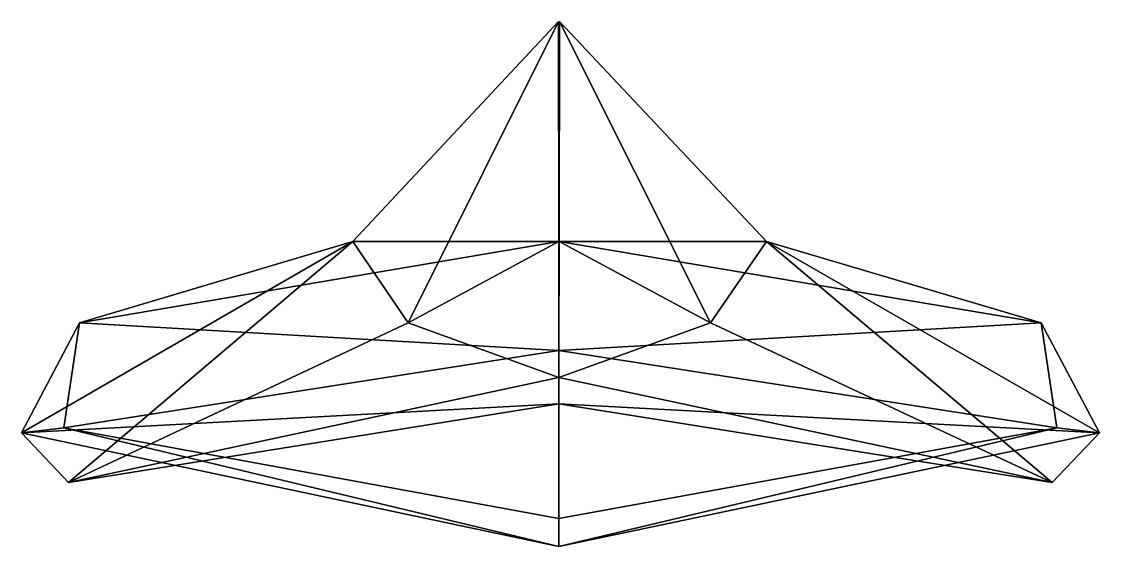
# Model space of a CAD drawing. Header units: metres. Extents: x -0.46 to 0.461, y -0.2 to 0.249.
import ezdxf

# ---------------------------------------------------------------- set-up
doc = ezdxf.new("R2010")
doc.units = ezdxf.units.M

msp = doc.modelspace()

# ---------------------------------------------------------------- linework, layer by layer
at = {"layer": 'rightside'}
for points in [[(-0.130037, -0.008868, 0.045558), (-0.001484, 0.248669, -0.180436), (-0.177379, 0.060691, -0.249717)], [(-0.177379, 0.060691, -0.249717), (-0.001484, 0.248669, -0.180436), (-0.00132, 0.060786, -0.5)], [(-0.130037, -0.008868, 0.045558), (-0.00132, 0.060786, 0.106806), (-0.001484, 0.248669, -0.180436)], [(0.176086, 0.060691, -0.249717), (-0.000825, 0.248669, -0.180436), (-0.00099, 0.060786, -0.5)], [(0.12847, -0.008868, 0.045558), (-0.00099, 0.060786, 0.106806), (-0.000825, 0.248669, -0.180436)], [(0.12847, -0.008868, 0.045558), (-0.000825, 0.248669, -0.180436), (0.176086, 0.060691, -0.249717)], [(-0.420126, -0.14541, 0.310964), (-0.177379, 0.060691, -0.249717), (-0.460359, -0.102917, 0.036106)], [(-0.460359, -0.102917, 0.036106), (-0.177379, 0.060691, -0.249717), (-0.41086, -0.008868, -0.5)], [(-0.420126, -0.14541, 0.310964), (-0.130037, -0.008868, 0.045558), (-0.177379, 0.060691, -0.249717)], [(-0.177379, 0.060691, -0.249717), (-0.00132, 0.060786, -0.5), (-0.41086, -0.008868, -0.5)], [(-0.41086, -0.008868, -0.5), (-0.00132, 0.060786, -0.5), (-0.001155, -0.032519, -0.46862)], [(-0.001155, -0.055475, 0.5), (-0.00132, 0.060786, 0.106806), (-0.130037, -0.008868, 0.045558)], [(0.410916, -0.008868, -0.5), (-0.00099, 0.060786, -0.5), (-0.001155, -0.032519, -0.46862)], [(-0.001155, -0.055475, 0.5), (-0.00099, 0.060786, 0.106806), (0.12847, -0.008868, 0.045558)], [(0.176086, 0.060691, -0.249717), (-0.00099, 0.060786, -0.5), (0.410916, -0.008868, -0.5)], [(0.420235, -0.14541, 0.310964), (0.12847, -0.008868, 0.045558), (0.176086, 0.060691, -0.249717)], [(0.420235, -0.14541, 0.310964), (0.176086, 0.060691, -0.249717), (0.460701, -0.102917, 0.036106)], [(0.460701, -0.102917, 0.036106), (0.176086, 0.060691, -0.249717), (0.410916, -0.008868, -0.5)], [(-0.460359, -0.102917, 0.036106), (-0.41086, -0.008868, -0.5), (-0.424234, -0.098581, -0.361489)], [(-0.424234, -0.098581, -0.361489), (-0.41086, -0.008868, -0.5), (-0.001155, -0.032519, -0.46862)], [(-0.001155, -0.055475, 0.5), (-0.130037, -0.008868, 0.045558), (-0.420126, -0.14541, 0.310964)], [(-0.001155, -0.055475, 0.5), (0.12847, -0.008868, 0.045558), (0.420235, -0.14541, 0.310964)], [(0.424367, -0.098581, -0.361489), (0.410916, -0.008868, -0.5), (-0.001155, -0.032519, -0.46862)], [(0.460701, -0.102917, 0.036106), (0.410916, -0.008868, -0.5), (0.424367, -0.098581, -0.361489)], [(-0.001155, -0.176074, -0.339846), (-0.424234, -0.098581, -0.361489), (-0.001155, -0.032519, -0.46862)], [(-0.001155, -0.176074, -0.339846), (0.424367, -0.098581, -0.361489), (-0.001155, -0.032519, -0.46862)], [(-0.001155, -0.055475, 0.5), (-0.420126, -0.14541, 0.310964), (-0.001155, -0.078075, 0.242912)], [(-0.001155, -0.055475, 0.5), (0.420235, -0.14541, 0.310964), (-0.001155, -0.078075, 0.242912)], [(-0.001155, -0.078075, 0.242912), (-0.460359, -0.102917, 0.036106), (-0.001155, -0.2, -0.004726)], [(-0.001155, -0.078075, 0.242912), (-0.420126, -0.14541, 0.310964), (-0.460359, -0.102917, 0.036106)], [(-0.001155, -0.078075, 0.242912), (0.460701, -0.102917, 0.036106), (-0.001155, -0.2, -0.004726)], [(-0.001155, -0.078075, 0.242912), (0.420235, -0.14541, 0.310964), (0.460701, -0.102917, 0.036106)], [(-0.001155, -0.2, -0.004726), (-0.460359, -0.102917, 0.036106), (-0.424234, -0.098581, -0.361489)], [(-0.001155, -0.2, -0.004726), (-0.424234, -0.098581, -0.361489), (-0.001155, -0.176074, -0.339846)], [(-0.001155, -0.2, -0.004726), (0.424367, -0.098581, -0.361489), (-0.001155, -0.176074, -0.339846)], [(-0.001155, -0.2, -0.004726), (0.460701, -0.102917, 0.036106), (0.424367, -0.098581, -0.361489)]]:
    msp.add_3dface(points, dxfattribs=at)

doc.saveas('drawing.dxf')
